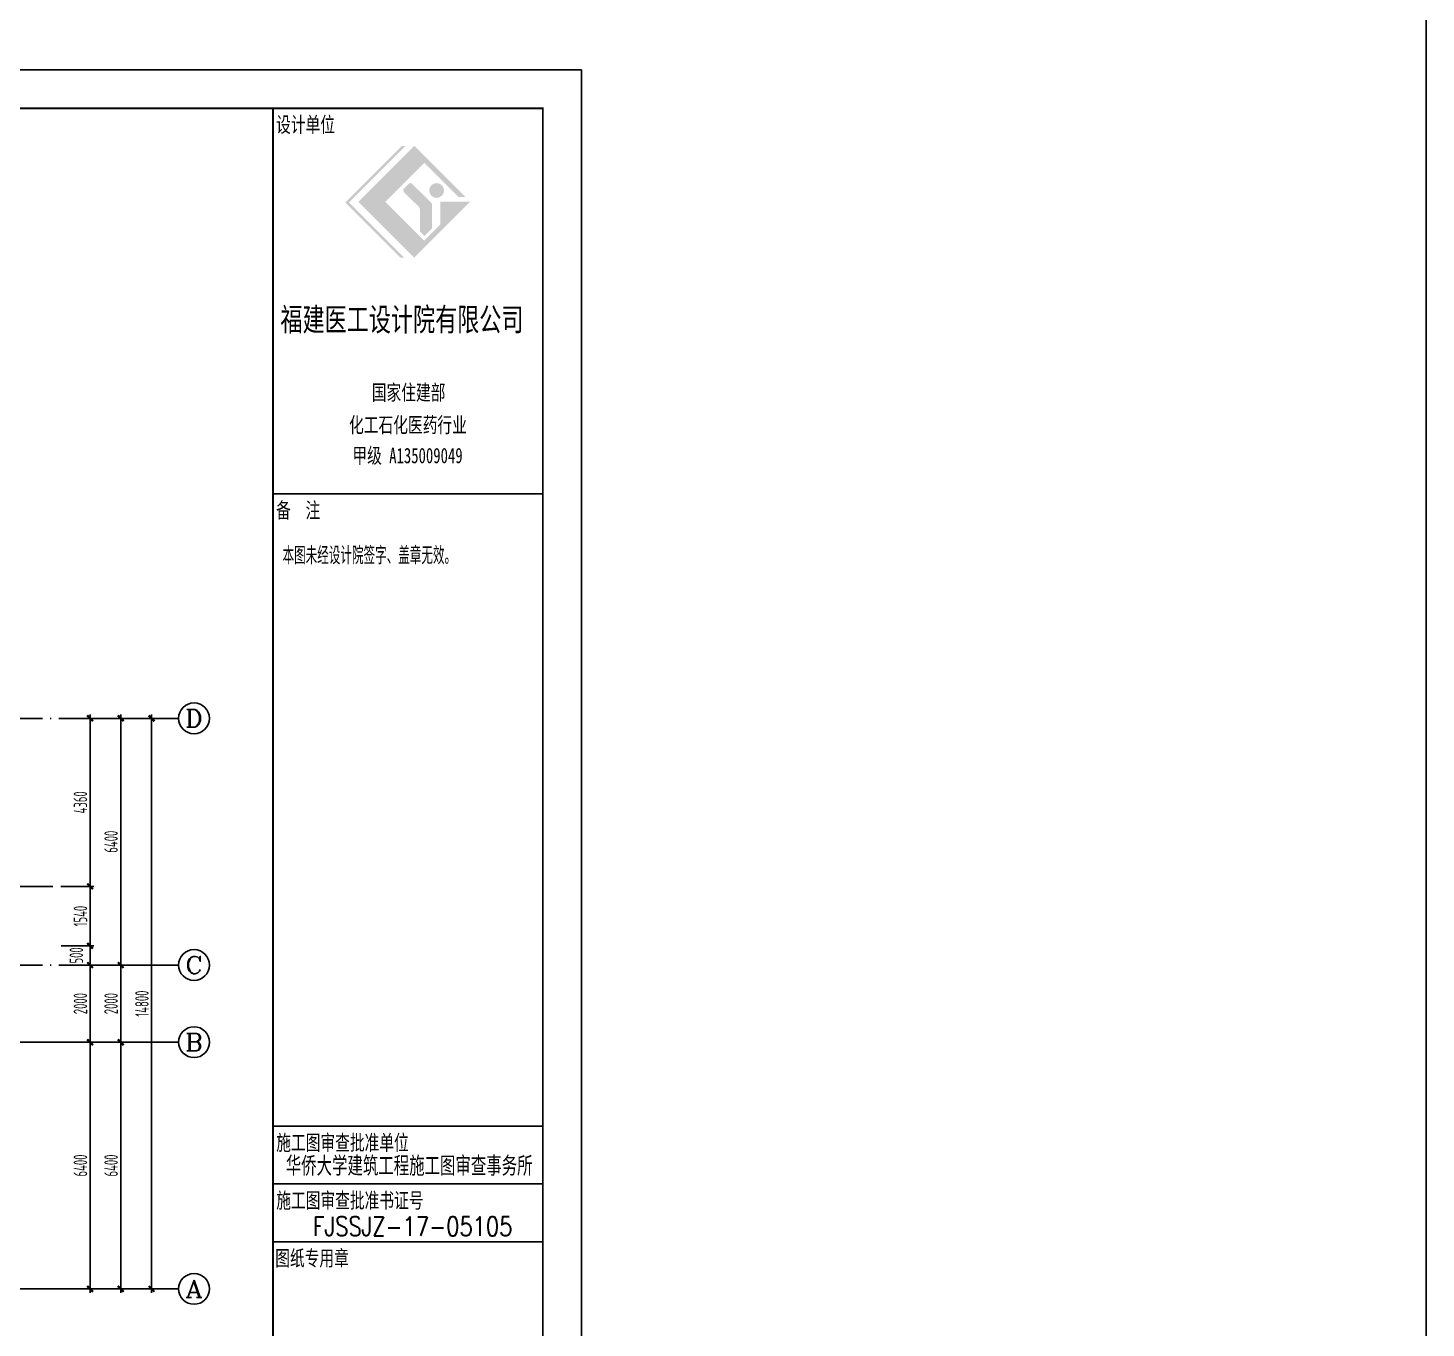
# Model space of a CAD drawing. Extents: x -472319 to -112444, y -516749 to -5704.
# Drawn here: x -148703 to -112444, y -125115 to -91391 of the extents above; entities that cross this region are included whole.
import ezdxf
from ezdxf.enums import TextEntityAlignment as Align

# ---------------------------------------------------------------- set-up
doc = ezdxf.new("R2010")
doc.units = 0
doc.header["$LTSCALE"] = 100
doc.header["$MEASUREMENT"] = 0
doc.linetypes.add('CENTER', pattern=[2, 1.25, -0.25, 0.25, -0.25])
doc.linetypes.add('DOTE', pattern=[2.42, 2, -0.2, 0.02, -0.2])
for name, color, linetype in [('AXIS', 3, 'Continuous'), ('AXIS_TEXT', 7, 'Continuous'), ('DOTE', 1, 'CENTER'), ('FRAME', 3, 'Continuous'), ('PUB_TEXT', 7, 'Continuous'), ('S_CL', 2, 'Continuous'), ('填充', 8, 'Continuous'), ('第三道尺寸线', 4, 'Continuous')]:
    doc.layers.add(name, color=color, linetype=linetype)
doc.styles.add('_HZTXT', font='txt.shx', dxfattribs={"width": 0.35, "bigfont": 'hztxt.shx'})
doc.styles.add('_TCH_AXIS', font='COMPLEX', dxfattribs={"bigfont": 'GBCBIG'})
doc.styles.add('COMPLEX', font='COMPLEX')
doc.styles.add('FRAME', font='simhei.ttf', dxfattribs={"width": 0.7})
doc.styles.add('HZ', font='tssdeng.shx', dxfattribs={"width": 0.6, "height": 350, "bigfont": 'a.shx'})
doc.dimstyles.new('DIMN', dxfattribs={"dimtxt": 350, "dimasz": 150, "dimexe": 100, "dimexo": 100, "dimgap": 75, "dimtad": 1, "dimdec": 0, "dimzin": 0, "dimdsep": 46, "dimtxsty": 'HZ', "dimblk": 'ARCHTICK', "dimcen": 0.09, "dimdle": 100, "dimclrd": 3, "dimclre": 3, "dimclrt": 7, "dimazin": 2, "dimtfac": 1, "dimtdec": 0, "dimtmove": 2, "dimatfit": 3, "dimldrblk": 'ARCHTICK', "dimfxl": 1, "dimtolj": 1, "dimtzin": 0, "dimarcsym": 0})

# ---------------------------------------------------------------- blocks, each defined once
blk = doc.blocks.new('_ArchTick')
at = {"color": 0, "linetype": 'ByBlock', "const_width": 0.4}
blk.add_lwpolyline([(-0.5, -0.5), (0.5, 0.5)], dxfattribs=at)
blk = doc.blocks.new('*D1647')
at = {"layer": 'AXIS', "color": 3, "lineweight": -2, "transparency": 16777216}
for p, q in [((-147431, -117699), (-146197, -117699)), ((-146297, -124199), (-146297, -117599)), ((-147431, -124099), (-146197, -124099))]:
    blk.add_line(p, q, dxfattribs=at)
at = {"layer": 'Defpoints', "color": 0, "transparency": 16777216}
for p in [(-147531, -117699), (-146297, -117699), (-147531, -124099)]:
    blk.add_point(p, dxfattribs=at)
at = {"layer": 'AXIS', "color": 3, "lineweight": -2, "transparency": 16777216, "xscale": 150, "yscale": 150, "zscale": 150}
for p, rotation in [((-146297, -117699), 90), ((-146297, -124099), 270)]:
    blk.add_blockref('_ArchTick', p, dxfattribs=dict(at, rotation=rotation))
at = {"layer": 'AXIS', "color": 7, "transparency": 16777216, "insert": (-146547, -120899), "char_height": 350, "attachment_point": 5, "rotation": 90, "style": 'HZ'}
blk.add_mtext('\\A1;6400', dxfattribs=at)
blk = doc.blocks.new('*D1648')
at = {"layer": 'AXIS', "color": 3, "lineweight": -2, "transparency": 16777216}
for p, q in [((-146297, -117799), (-146297, -115599)), ((-147431, -115699), (-146197, -115699)), ((-147431, -117699), (-146197, -117699))]:
    blk.add_line(p, q, dxfattribs=at)
at = {"layer": 'Defpoints', "color": 0, "transparency": 16777216}
for p in [(-147531, -115699), (-146297, -115699), (-147531, -117699)]:
    blk.add_point(p, dxfattribs=at)
at = {"layer": 'AXIS', "color": 3, "lineweight": -2, "transparency": 16777216, "xscale": 150, "yscale": 150, "zscale": 150}
for p, rotation in [((-146297, -115699), 90), ((-146297, -117699), 270)]:
    blk.add_blockref('_ArchTick', p, dxfattribs=dict(at, rotation=rotation))
at = {"layer": 'AXIS', "color": 7, "transparency": 16777216, "insert": (-146547, -116699), "char_height": 350, "attachment_point": 5, "rotation": 90, "style": 'HZ'}
blk.add_mtext('\\A1;2000', dxfattribs=at)
blk = doc.blocks.new('*D1649')
at = {"layer": 'AXIS', "color": 3, "lineweight": -2, "transparency": 16777216}
for p, q in [((-147431, -109299), (-146197, -109299)), ((-146297, -115799), (-146297, -109199)), ((-147431, -115699), (-146197, -115699))]:
    blk.add_line(p, q, dxfattribs=at)
at = {"layer": 'Defpoints', "color": 0, "transparency": 16777216}
for p in [(-147531, -109299), (-146297, -109299), (-147531, -115699)]:
    blk.add_point(p, dxfattribs=at)
at = {"layer": 'AXIS', "color": 3, "lineweight": -2, "transparency": 16777216, "xscale": 150, "yscale": 150, "zscale": 150}
for p, rotation in [((-146297, -109299), 90), ((-146297, -115699), 270)]:
    blk.add_blockref('_ArchTick', p, dxfattribs=dict(at, rotation=rotation))
at = {"layer": 'AXIS', "color": 7, "transparency": 16777216, "insert": (-146547, -112499), "char_height": 350, "attachment_point": 5, "rotation": 90, "style": 'HZ'}
blk.add_mtext('\\A1;6400', dxfattribs=at)
blk = doc.blocks.new('*D1650')
at = {"layer": 'AXIS', "color": 3, "lineweight": -2, "transparency": 16777216}
for p, q in [((-147431, -109299), (-145397, -109299)), ((-145497, -124199), (-145497, -109199)), ((-147431, -124099), (-145397, -124099))]:
    blk.add_line(p, q, dxfattribs=at)
at = {"layer": 'Defpoints', "color": 0, "transparency": 16777216}
for p in [(-147531, -109299), (-145497, -109299), (-147531, -124099)]:
    blk.add_point(p, dxfattribs=at)
at = {"layer": 'AXIS', "color": 3, "lineweight": -2, "transparency": 16777216, "xscale": 150, "yscale": 150, "zscale": 150}
for p, rotation in [((-145497, -109299), 90), ((-145497, -124099), 270)]:
    blk.add_blockref('_ArchTick', p, dxfattribs=dict(at, rotation=rotation))
at = {"layer": 'AXIS', "color": 7, "transparency": 16777216, "insert": (-145747, -116699), "char_height": 350, "attachment_point": 5, "rotation": 90, "style": 'HZ'}
blk.add_mtext('\\A1;14800', dxfattribs=at)
blk = doc.blocks.new('_AXISO')
blk.add_circle((0, 0), 0.5)
at = {"layer": 'AXIS_TEXT', "style": 'COMPLEX', "width": 1.041667}
blk.add_attdef('A', text='', height=0.56, dxfattribs=at).set_placement((-0.25, -0.28), (0.25, -0.28), align=Align.FIT)
blk = doc.blocks.new('*D1676')
at = {"layer": 'Defpoints', "color": 0, "transparency": 16777216}
for p in [(-147946, -113659), (-147092, -113659), (-147946, -115199)]:
    blk.add_point(p, dxfattribs=at)
at = {"layer": '填充', "color": 3, "lineweight": -2, "transparency": 16777216}
for p, q in [((-147846, -113659), (-146992, -113659)), ((-147092, -115299), (-147092, -113559)), ((-147846, -115199), (-146992, -115199))]:
    blk.add_line(p, q, dxfattribs=at)
at = {"layer": '填充', "color": 3, "lineweight": -2, "transparency": 16777216, "xscale": 150, "yscale": 150, "zscale": 150}
for p, rotation in [((-147092, -113659), 90), ((-147092, -115199), 270)]:
    blk.add_blockref('_ArchTick', p, dxfattribs=dict(at, rotation=rotation))
at = {"layer": '填充', "color": 7, "transparency": 16777216, "insert": (-147342, -114429), "char_height": 350, "attachment_point": 5, "rotation": 90, "style": 'HZ'}
blk.add_mtext('\\A1;1540', dxfattribs=at)
blk = doc.blocks.new('*D1678')
at = {"layer": 'Defpoints', "color": 0, "transparency": 16777216}
for p in [(-147749, -117699), (-147092, -117699), (-147749, -124099)]:
    blk.add_point(p, dxfattribs=at)
at = {"layer": '第三道尺寸线', "color": 3, "lineweight": -2, "transparency": 16777216}
for p, q in [((-147649, -117699), (-146992, -117699)), ((-147092, -124199), (-147092, -117599)), ((-147649, -124099), (-146992, -124099))]:
    blk.add_line(p, q, dxfattribs=at)
at = {"layer": '第三道尺寸线', "color": 3, "lineweight": -2, "transparency": 16777216, "xscale": 150, "yscale": 150, "zscale": 150}
for p, rotation in [((-147092, -117699), 90), ((-147092, -124099), 270)]:
    blk.add_blockref('_ArchTick', p, dxfattribs=dict(at, rotation=rotation))
at = {"layer": '第三道尺寸线', "color": 7, "transparency": 16777216, "insert": (-147342, -120899), "char_height": 350, "attachment_point": 5, "rotation": 90, "style": 'HZ'}
blk.add_mtext('\\A1;6400', dxfattribs=at)
blk = doc.blocks.new('*D1679')
at = {"layer": 'Defpoints', "color": 0, "transparency": 16777216}
for p in [(-147749, -115699), (-147092, -115699), (-147749, -117699)]:
    blk.add_point(p, dxfattribs=at)
at = {"layer": '第三道尺寸线', "color": 3, "lineweight": -2, "transparency": 16777216}
for p, q in [((-147092, -117799), (-147092, -115599)), ((-147649, -115699), (-146992, -115699)), ((-147649, -117699), (-146992, -117699))]:
    blk.add_line(p, q, dxfattribs=at)
at = {"layer": '第三道尺寸线', "color": 3, "lineweight": -2, "transparency": 16777216, "xscale": 150, "yscale": 150, "zscale": 150}
for p, rotation in [((-147092, -115699), 90), ((-147092, -117699), 270)]:
    blk.add_blockref('_ArchTick', p, dxfattribs=dict(at, rotation=rotation))
at = {"layer": '第三道尺寸线', "color": 7, "transparency": 16777216, "insert": (-147342, -116699), "char_height": 350, "attachment_point": 5, "rotation": 90, "style": 'HZ'}
blk.add_mtext('\\A1;2000', dxfattribs=at)
blk = doc.blocks.new('*D1680')
at = {"layer": 'Defpoints', "color": 0, "transparency": 16777216}
for p in [(-147749, -115199), (-147092, -115199), (-147749, -115699)]:
    blk.add_point(p, dxfattribs=at)
at = {"layer": '第三道尺寸线', "color": 3, "lineweight": -2, "transparency": 16777216}
for p, q in [((-147649, -115199), (-146992, -115199)), ((-147092, -115799), (-147092, -115099)), ((-147649, -115699), (-146992, -115699))]:
    blk.add_line(p, q, dxfattribs=at)
at = {"layer": '第三道尺寸线', "color": 3, "lineweight": -2, "transparency": 16777216, "xscale": 150, "yscale": 150, "zscale": 150}
for p, rotation in [((-147092, -115199), 90), ((-147092, -115699), 270)]:
    blk.add_blockref('_ArchTick', p, dxfattribs=dict(at, rotation=rotation))
at = {"layer": '第三道尺寸线', "color": 7, "transparency": 16777216, "insert": (-147448, -115449), "char_height": 350, "attachment_point": 5, "rotation": 90, "style": 'HZ'}
blk.add_mtext('\\A1;500', dxfattribs=at)
blk = doc.blocks.new('*D1683')
at = {"layer": 'Defpoints', "color": 0, "transparency": 16777216}
for p in [(-147846, -109299), (-147846, -113659), (-147092, -113659)]:
    blk.add_point(p, dxfattribs=at)
at = {"layer": '填充', "color": 3, "lineweight": -2, "transparency": 16777216}
for p, q in [((-147746, -109299), (-146992, -109299)), ((-147092, -109199), (-147092, -113759)), ((-147746, -113659), (-146992, -113659))]:
    blk.add_line(p, q, dxfattribs=at)
at = {"layer": '填充', "color": 3, "lineweight": -2, "transparency": 16777216, "xscale": 150, "yscale": 150, "zscale": 150}
for p, rotation in [((-147092, -109299), 90), ((-147092, -113659), 270)]:
    blk.add_blockref('_ArchTick', p, dxfattribs=dict(at, rotation=rotation))
at = {"layer": '填充', "color": 7, "transparency": 16777216, "insert": (-147342, -111479), "char_height": 350, "attachment_point": 5, "rotation": 90, "style": 'HZ'}
blk.add_mtext('\\A1;4360', dxfattribs=at)
blk = doc.blocks.new('A$C20674F94')
at = {"layer": 'FRAME'}
h = blk.add_hatch(color=256, dxfattribs=at)
h.paths.add_polyline_path([(79018, 55975), (80027, 56984), (80908, 56102), (81088, 56102), (79765, 57425), (78315, 55975), (79765, 54525), (81215, 55975), (80439, 55975), (80439, 55379), (80027, 54966)], flags=0)
edge = h.paths.add_edge_path(flags=0)
edge.add_arc((79844, 55787), 69.1, 0, 45, ccw=False)
edge.add_line((79913, 55787), (79913, 55203))
edge.add_line((79913, 55203), (80030, 55087))
edge.add_line((80030, 55087), (80228, 55285))
edge.add_line((80228, 55285), (80228, 55896))
edge.add_arc((80159, 55896), 69.1, 360, 405)
edge.add_line((80208, 55945), (79714, 56438))
edge.add_arc((79666, 56390), 69.1, 45, 135)
edge.add_line((79617, 56438), (79502, 56324))
edge.add_arc((79551, 56275), 69.1, 135, 225)
edge.add_line((79502, 56226), (79893, 55836))
edge = h.paths.add_edge_path(flags=0)
edge.add_arc((80345, 56268), 192, 0, 180)
edge.add_arc((80345, 56268), 192, 180, 360)
h.paths.add_polyline_path([(79406, 54525), (79504, 54525), (78072, 55956), (79541, 57425), (79444, 57425), (77975, 55956)], flags=0)
for p, q in [((84100, 59400), (0, 59400)), ((84100, 0), (84100, 59400)), ((83100, 58400), (2500, 58400)), ((76100, 58400), (76100, 1000)), ((83100, 1000), (83100, 58400)), ((76100, 48400), (83100, 48400)), ((83100, 32000), (76100, 32000)), ((83100, 30500), (76100, 30500)), ((83100, 29000), (76100, 29000))]:
    blk.add_line(p, q, dxfattribs=at)
at = {"layer": 'FRAME', "const_width": 50}
for points in [[(2500, 58400), (83100, 58400), (83100, 1000), (2500, 1000), (2500, 58400)], [(76100, 58400), (76100, 1000)]]:
    blk.add_lwpolyline(points, dxfattribs=at)
at = {"layer": 'FRAME', "style": 'FRAME'}
for s, height, width, p in [('设计单位', 400, 0.7, (76183, 57778)), ('福建医工设计院有限公司', 600, 0.7, (76297, 52623)), ('国家住建部', 400, 0.7, (78665, 50829)), ('化工石化医药行业', 400, 0.7, (78075, 49987)), ('甲级 A135009049', 400, 0.7, (78162, 49193)), ('备  注', 400, 0.7, (76184, 47774)), ('本图未经设计院签字、盖章无效。', 400, 0.55, (76350, 46615)), ('施工图审查批准单位', 400, 0.7, (76187, 31371)), ('施工图审查批准书证号', 400, 0.7, (76187, 29871)), ('图纸专用章', 400, 0.7, (76161, 28374))]:
    blk.add_text(s, height=height, dxfattribs=dict(at, width=width)).set_placement(p)
at = {"layer": 'PUB_TEXT', "style": '_HZTXT', "width": 0.8}
for s, p in [('华侨大学建筑工程施工图审查事务所', (76434, 30710)), ('FJSSJZ-17-05105', (77133, 29149))]:
    blk.add_text(s, height=500, dxfattribs=at).set_placement(p)

msp = doc.modelspace()

# ---------------------------------------------------------------- linework, layer by layer
at = {"layer": 'AXIS'}
for p, q in [((-147530.518, -109298.89), (-144796.518, -109298.89)), ((-147530.518, -115698.89), (-144796.518, -115698.89)), ((-147530.518, -117698.89), (-144796.518, -117698.89)), ((-147530.518, -124098.89), (-144796.518, -124098.89))]:
    msp.add_line(p, q, dxfattribs=at)
at = {"layer": 'DOTE', "linetype": 'DOTE', "ltscale": 10}
for p, q in [((-210823.148, -109298.89), (-147530.518, -109298.89)), ((-152474.329, -113658.89), (-147530.518, -113658.89)), ((-210823.148, -115698.89), (-147530.518, -115698.89)), ((-147530.518, -117698.89), (-210823.148, -117698.89)), ((-147530.518, -124098.89), (-210823.148, -124098.89))]:
    msp.add_line(p, q, dxfattribs=at)
at = {"layer": 'S_CL', "color": 7}
msp.add_lwpolyline([(-472319, -5703.5), (-112444, -5703.5), (-112444, -516749), (-472319, -516749)], close=True, dxfattribs=at)

# ---------------------------------------------------------------- block references
at = {"layer": 'AXIS'}
ref = msp.add_blockref('_AXISO', (-144396.518, -109298.89), dxfattribs=dict(at, xscale=800, yscale=800, zscale=800))
ref.add_attrib('A', 'D', dxfattribs={"layer": 'AXIS_TEXT', "height": 452.548, "style": '_TCH_AXIS', "width": 1.235294}).set_placement((-144622.792, -109525.165), (-144170.244, -109525.165), align=Align.FIT)
ref = msp.add_blockref('_AXISO', (-144396.518, -115698.89), dxfattribs=dict(at, xscale=800, yscale=800, zscale=800))
ref.add_attrib('A', 'C', dxfattribs={"layer": 'AXIS_TEXT', "height": 452.548, "style": '_TCH_AXIS', "width": 1.4}).set_placement((-144622.792, -115925.165), (-144170.244, -115925.165), align=Align.FIT)
ref = msp.add_blockref('_AXISO', (-144396.518, -117698.89), dxfattribs=dict(at, xscale=800, yscale=800, zscale=800))
ref.add_attrib('A', 'B', dxfattribs={"layer": 'AXIS_TEXT', "height": 452.548, "style": '_TCH_AXIS', "width": 1.235294}).set_placement((-144622.792, -117925.165), (-144170.244, -117925.165), align=Align.FIT)
ref = msp.add_blockref('_AXISO', (-144396.518, -124098.89), dxfattribs=dict(at, xscale=800, yscale=800, zscale=800))
ref.add_attrib('A', 'A', dxfattribs={"layer": 'AXIS_TEXT', "height": 452.548, "style": '_TCH_AXIS', "width": 1.166667}).set_placement((-144622.792, -124325.165), (-144170.244, -124325.165), align=Align.FIT)
at = {"layer": '填充'}
msp.add_blockref('A$C20674F94', (-218450.5, -151874.5), dxfattribs=at)

# ---------------------------------------------------------------- dimensions: what is measured, and where the dimension line sits
at = {"layer": 'AXIS'}
for p1, p2, distance, picture, middle in [((-147530.518, -115698.89), (-147530.518, -109298.89), -1234, '*D1649', (-146546.518, -112498.89)), ((-147530.518, -124098.89), (-147530.518, -109298.89), -2034, '*D1650', (-145746.518, -116698.89)), ((-147530.518, -117698.89), (-147530.518, -115698.89), -1234, '*D1648', (-146546.518, -116698.89)), ((-147530.518, -124098.89), (-147530.518, -117698.89), -1234, '*D1647', (-146546.518, -120898.89))]:
    dim = msp.add_aligned_dim(p1=p1, p2=p2, distance=distance, dimstyle='DIMN', dxfattribs=at)
    dim.commit()
    dim.dimension.update_dxf_attribs({"geometry": picture, "text_midpoint": middle})
at = {"layer": '填充', "color": 7}
for p1, p2, picture, middle in [((-147845.501, -109298.89), (-147845.501, -113658.89), '*D1683', (-147341.501, -111478.89)), ((-147945.501, -115198.891), (-147945.501, -113658.89), '*D1676', (-147341.501, -114428.891))]:
    dim = msp.add_linear_dim(base=(-147091.501, -113658.89), p1=p1, p2=p2, angle=90, dimstyle='DIMN', override={"dimfxl": 100}, dxfattribs=at)
    dim.commit()
    dim.dimension.update_dxf_attribs({"geometry": picture, "text_midpoint": middle})
at = {"layer": '第三道尺寸线'}
dim = msp.add_linear_dim(base=(-147091.501, -115198.891), p1=(-147748.736, -115698.891), p2=(-147748.736, -115198.891), angle=90, dimstyle='DIMN', dxfattribs=at)
dim.commit()
dim.dimension.update_dxf_attribs({"geometry": '*D1680', "text_midpoint": (-147447.908, -115448.891), "dimtype": 161})
for p1, p2, picture, middle in [((-147748.736, -117698.891), (-147748.736, -115698.891), '*D1679', (-147341.501, -116698.891)), ((-147748.736, -124098.89), (-147748.736, -117698.891), '*D1678', (-147341.501, -120898.891))]:
    dim = msp.add_aligned_dim(p1=p1, p2=p2, distance=-657.236, dimstyle='DIMN', dxfattribs=at)
    dim.commit()
    dim.dimension.update_dxf_attribs({"geometry": picture, "text_midpoint": middle})

doc.saveas('drawing.dxf')
